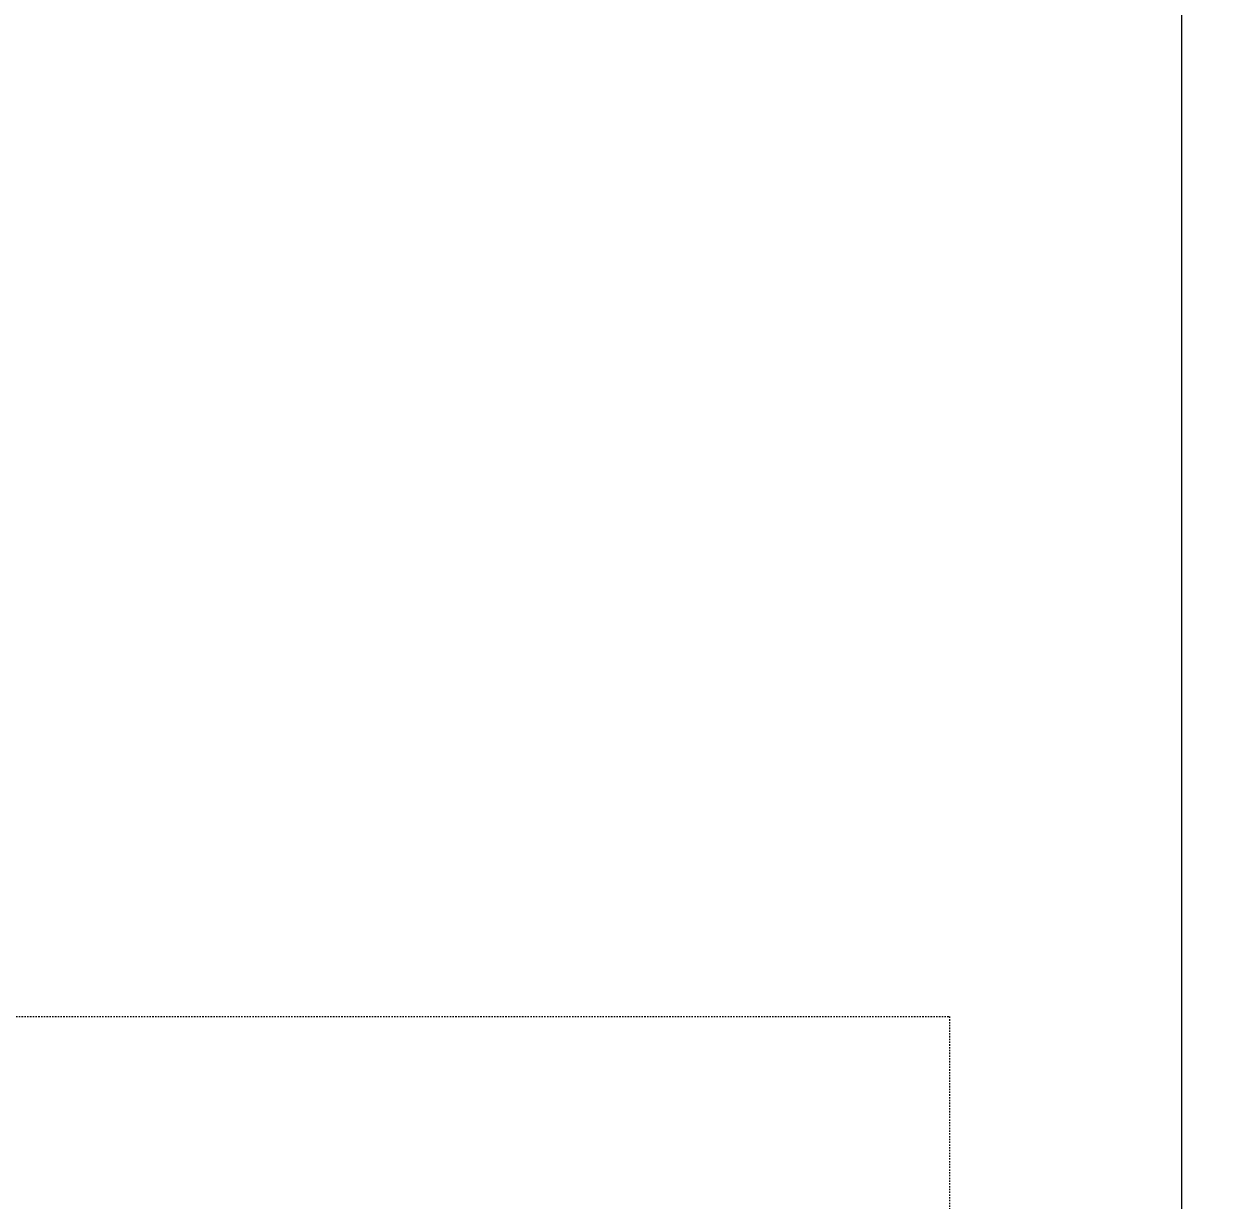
# Model space of a CAD drawing. Header units: inches. Extents: x -4058 to -1781, y 9814 to 12289.
# Drawn here: x -2124.4 to -2017.3, y 10901.6 to 11007.4 of the extents above; entities that cross this region are included whole.
import ezdxf

# ---------------------------------------------------------------- set-up
doc = ezdxf.new("R2010")
doc.units = ezdxf.units.IN
doc.header["$MEASUREMENT"] = 0
doc.linetypes.add('Dash_2_', pattern=[0.25, 0.125, -0.125])
for name, color, linetype, lineweight in [('A-ANNO-DIMS', 211, 'Continuous', 9), ('A-ANNO-DIMS-32', 211, 'Continuous', 9), ('G-ANNO-SYMB-4', 111, 'Dash_2_', 9)]:
    doc.layers.add(name, color=color, linetype=linetype, lineweight=lineweight)
doc.styles.add('Century Gothic', font='ufonts.com_century-gothic.ttf', dxfattribs={"height": 3})
doc.dimstyles.new('THE_DIMENSION_STRING_5', dxfattribs={"dimscale": 12, "dimtxt": 3.132505, "dimasz": 0.333333, "dimexe": 0.25, "dimexo": 0.166667, "dimgap": 0.041667, "dimtad": 1, "dimdec": 4, "dimrnd": 0.0625, "dimzin": 3, "dimdsep": 46, "dimlunit": 4, "dimtxsty": 'Century Gothic', "dimblk1": 'OBLIQUE', "dimblk2": 'OBLIQUE', "dimsah": 1, "dimcen": 0.09, "dimdle": 0.25, "dimazin": 0, "dimtfac": 1, "dimtdec": 4, "dimtix": 1, "dimtmove": 0, "dimatfit": 3, "dimfxl": 1, "dimtvp": 1, "dimtfill": 1, "dimfrac": 2, "dimtolj": 1, "dimtzin": 0, "dimarcsym": 2})

# ---------------------------------------------------------------- blocks, each defined once
blk = doc.blocks.new('DIMBLOCK1271-UNIT PLANS - 2ND FLOOR')
at = {"layer": 'A-ANNO-DIMS-32', "lineweight": 50}
for p, q in [((-2020.25, 11250.14), (-2022.25, 11252.14)), ((-2020.25, 11250.14), (-2018.25, 11248.14)), ((-2020.25, 10848.64), (-2022.25, 10850.64)), ((-2020.25, 10848.64), (-2018.25, 10846.64))]:
    blk.add_line(p, q, dxfattribs=at)
at = {"layer": 'A-ANNO-DIMS-32'}
for p, q in [((-2070.61, 11250.14), (-2017.25, 11250.14)), ((-2020.25, 11250.14), (-2070.61, 11250.14)), ((-2020.25, 10848.64), (-2020.25, 11250.14)), ((-2070.61, 10848.64), (-2017.25, 10848.64)), ((-2020.25, 10848.64), (-2070.61, 10848.64))]:
    blk.add_line(p, q, dxfattribs=at)
at = {"layer": 'A-ANNO-DIMS-32', "color": 0, "insert": (-2024.6, 11039.15), "char_height": 3, "width": 24.5827, "attachment_point": 1, "rotation": 90, "line_spacing_factor": 0.984502, "style": 'Century Gothic', "bg_fill": 3, "box_fill_scale": 1.25, "bg_fill_color": 256, "bg_fill_true_color": 13158600, "bg_fill_transparency": 0}
blk.add_mtext('33\' - 5 1/2"', dxfattribs=at)
blk = doc.blocks.new('_Oblique')
at = {"color": 0, "linetype": 'ByBlock', "lineweight": -2}
blk.add_line((-0.5, -0.5), (0.5, 0.5), dxfattribs=at)

msp = doc.modelspace()

# ---------------------------------------------------------------- linework, layer by layer
at = {"layer": 'G-ANNO-SYMB-4'}
for p, q in [((-2516.09304, 10918.13747), (-2041.13521, 10918.13747)), ((-2041.13521, 10918.13747), (-2041.13521, 10412.74702))]:
    msp.add_line(p, q, dxfattribs=at)

# ---------------------------------------------------------------- next in the draw order: dimensions: what is measured, and where the dimension line sits
at = {"layer": 'A-ANNO-DIMS'}
dim = msp.add_linear_dim(base=(-2020.25257, 11250.1394), p1=(-2072.61124, 10848.6394), p2=(-2072.61124, 11250.1394), angle=90, dimstyle='THE_DIMENSION_STRING_5', override={"dimpost": '<>', "dimfxl": 401.5}, dxfattribs=at)
dim.commit()
dim.dimension.update_dxf_attribs({"geometry": 'DIMBLOCK1271-UNIT PLANS - 2ND FLOOR', "text_midpoint": (-2022.49424, 11049.3894)})

doc.saveas('drawing.dxf')
